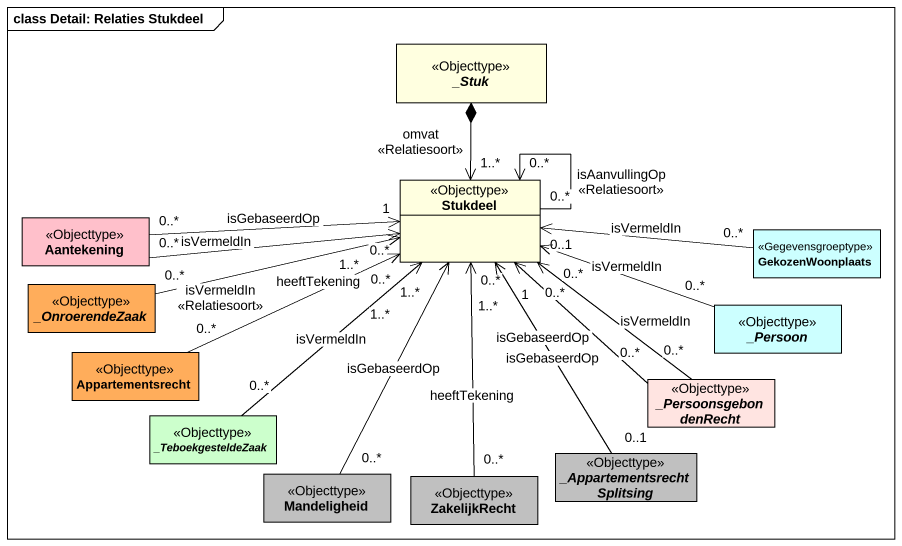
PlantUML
@startuml
mainframe class Detail: Relaties Stukdeel
hide circle
hide empty members
abstract class "_Stuk" as Stuk <<Objecttype>> #FFFFE0
class Stukdeel <<Objecttype>> #FFFFE0
class Aantekening <<Objecttype>> #FFC0CB
class GekozenWoonplaats <<Gegevensgroeptype>> #CCFFFF
abstract class "_OnroerendeZaak" as OnroerendeZaak <<Objecttype>> #FFAD5B
abstract class "_Persoon" as Persoon <<Objecttype>> #CCFFFF
class Appartementsrecht <<Objecttype>> #FFAD5B
abstract class "_TeboekgesteldeZaak" as TeboekgesteldeZaak <<Objecttype>> #CCFFCC
abstract class "_PersoonsgebondenRecht" as PersoonsgebondenRecht <<Objecttype>> #FFE4E1
class Mandeligheid <<Objecttype>> #C0C0C0
class ZakelijkRecht <<Objecttype>> #C0C0C0
abstract class "_AppartementsrechtSplitsing" as AppartementsrechtSplitsing <<Objecttype>> #C0C0C0
Stuk *--> "1..*" Stukdeel : omvat\n<<Relatiesoort>>
Stukdeel "0..*" --> "0..*" Stukdeel : isAanvullingOp\n<<Relatiesoort>>
Aantekening "0..*" -right-> "1" Stukdeel : isGebaseerdOp
Aantekening "0..*" -right-> "0..*" Stukdeel : isVermeldIn
GekozenWoonplaats "0..*" -left-> "0..1" Stukdeel : isVermeldIn
OnroerendeZaak "0..*" -right-> "1..*" Stukdeel : isVermeldIn\n<<Relatiesoort>>
Persoon "0..*" -left-> "0..*" Stukdeel : isVermeldIn
Appartementsrecht "0..*" -right-> "0..*" Stukdeel : heeftTekening
TeboekgesteldeZaak "0..*" -up-> "1..*" Stukdeel : isVermeldIn
PersoonsgebondenRecht "0..*" -up-> "1" Stukdeel : isGebaseerdOp
PersoonsgebondenRecht "0..*" -up-> "0..*" Stukdeel : isVermeldIn
Mandeligheid "0..*" -up-> "1..*" Stukdeel : isGebaseerdOp
ZakelijkRecht "0..*" -up-> "0..*" Stukdeel : heeftTekening
AppartementsrechtSplitsing "0..1" -up-> "1..*" Stukdeel : isGebaseerdOp
@enduml
